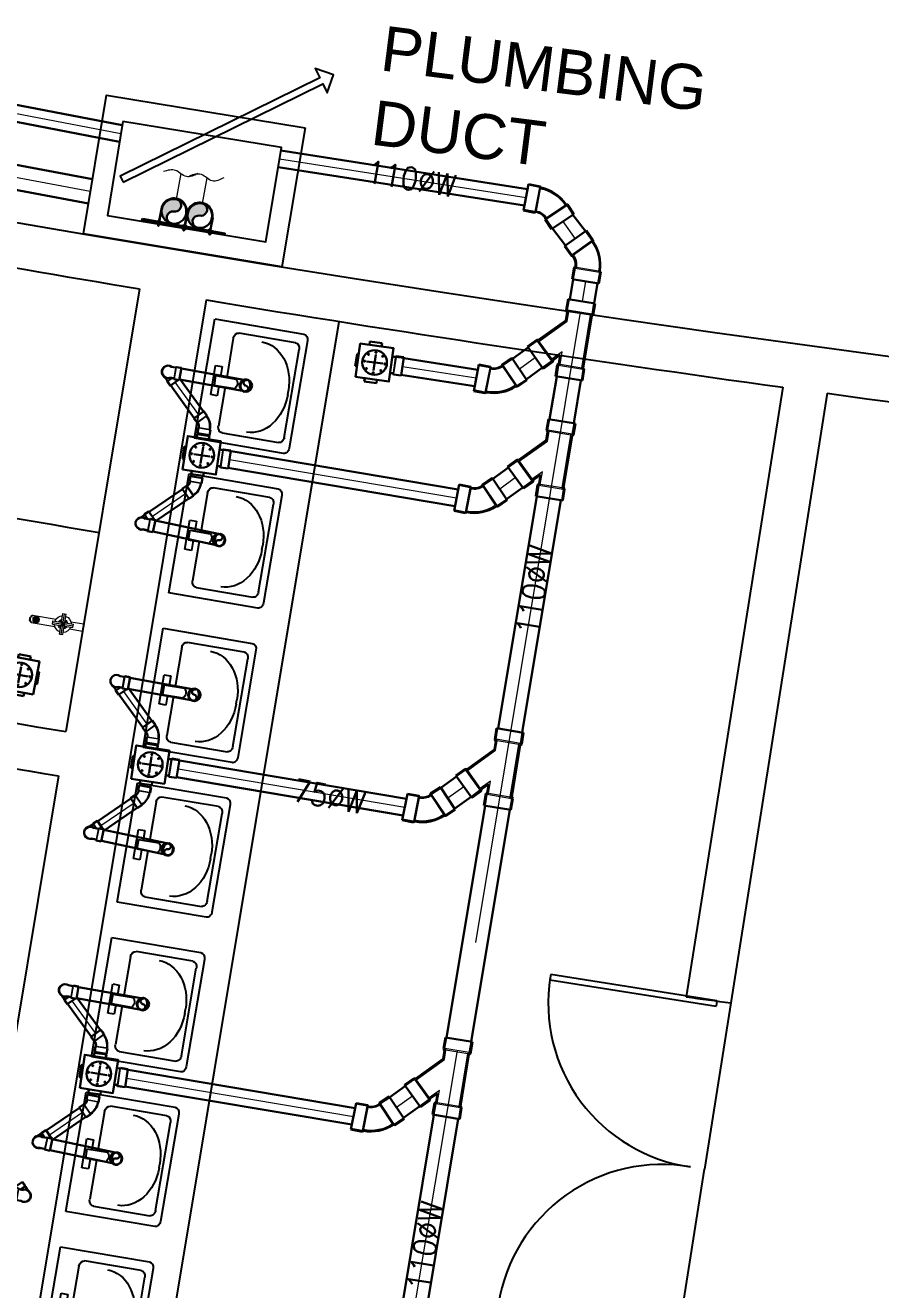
# Model space of a CAD drawing. Header units: metres. Extents: x 159409 to 239023, y 50504 to 95165.
# Drawn here: x 174052 to 174434, y 89011 to 89574 of the extents above; entities that cross this region are included whole.
import ezdxf

# ---------------------------------------------------------------- set-up
doc = ezdxf.new("R2010")
doc.units = ezdxf.units.M
doc.header["$MEASUREMENT"] = 0
doc.linetypes.add('CONTINU', pattern=[0])
for name, color, linetype, lineweight in [('_Annotations', 1, 'Continuous', 25), ('cad-block.com', 7, 'Continuous', 5), ('RJ- D - TEXT', 7, 'Continuous', 20), ('RJ- DRA- FLOOR TRAP', 8, 'Continuous', 30), ('RJ- DRA-SOIL PIPE', 12, 'Continuous', 30), ('RJ- DRA-WASTE PIPE', 130, 'Continuous', 30)]:
    doc.layers.add(name, color=color, linetype=linetype, lineweight=lineweight)
doc.layers.add('RJ-Duct Pipes', color=8, linetype='Continuous')
doc.layers.add('SANTEH', color=7, linetype='Continuous')
doc.styles.add('RJ', font='romans.shx')
doc.styles.add('Standard 360', font='arial.ttf')

# ---------------------------------------------------------------- blocks, each defined once
blk = doc.blocks.new('RYTRTRTRTRT')
at = {"color": 8}
for p, q in [((42.5178, 61.1535), (42.5178, 61.7535)), ((42.5178, 61.7535), (42.5378, 61.7535)), ((42.5378, 61.7535), (42.5378, 61.1535)), ((43.7178, 61.7535), (43.6978, 61.7535)), ((43.6978, 61.7535), (43.6978, 61.1535)), ((43.7178, 61.1535), (43.7178, 61.7535)), ((42.5178, 61.1535), (42.5378, 61.1535)), ((43.7178, 61.1535), (43.6978, 61.1535)), ((42.5178, 61.1035), (43.1178, 61.1035)), ((43.7178, 61.1035), (43.1178, 61.1035))]:
    blk.add_line(p, q, dxfattribs=at)
for centre, start, end in [((42.5278, 61.1634), 359.0371, 90), ((43.7078, 61.1634), 90, 180.9629)]:
    blk.add_arc(centre, 0.5901, start, end, dxfattribs=at)
blk = doc.blocks.new('Rac7')
at = {"color": 0}
for p, q in [((-39500.6, -24232.1), (-39500.6, -23829.6)), ((-39473.6, -23808.4), (-38988.3, -23808.4)), ((-38961.3, -23829.6), (-38961.3, -24232.1)), ((-39456.5, -23859.1), (-39456.5, -24114.9)), ((-39032.4, -23838), (-39429.6, -23838)), ((-39221.1, -23854.9), (-39240.8, -23854.9)), ((-39005.4, -24114.9), (-39005.4, -23859.1)), ((-39005.4, -23859.1), (-39005.4, -23859.1)), ((-39252.5, -24185.9), (-39252.5, -24093.6)), ((-39209.4, -24185.9), (-39209.4, -24093.6)), ((-39429.6, -24136.1), (-39252.5, -24136.1)), ((-39297, -24164), (-39252.5, -24164)), ((-39297, -24193.5), (-39297, -24164)), ((-39209.4, -24136.1), (-39032.4, -24136.1)), ((-39209.4, -24164), (-39164.9, -24164)), ((-39164.9, -24164), (-39164.9, -24193.5)), ((-39164.9, -24193.5), (-39297, -24193.5)), ((-39252.5, -24185.9), (-39209.4, -24185.9)), ((-38961.3, -24232.1), (-39500.6, -24232.1))]:
    blk.add_line(p, q, dxfattribs=at)
at = {"color": 0, "extrusion": (0, 0, -1)}
for centre, major_axis, start_param, end_param in [((-39473.6, -23829.6), (-27, 0), 0, 1.570796), ((-38988.3, -23829.6), (-27, 0), 1.570796, 3.141593), ((-39429.6, -23859.1), (-27, 0), 0, 1.570796), ((-39240.8, -24007.4), (-194.1, 0), 0, 1.570796), ((-39221.1, -24007.4), (-194.1, 0), 1.570796, 3.141593), ((-39032.4, -23859.1), (-27, 0), 1.570796, 3.141593), ((-39429.6, -24114.9), (-27, 0), -1.570796, 0), ((-39231, -24104), (-25.3, 0), 0.552816, 2.588777), ((-39032.4, -24114.9), (-27, 0), -3.141593, -1.570796)]:
    blk.add_ellipse(centre, major_axis=major_axis, ratio=0.785714, start_param=start_param, end_param=end_param, dxfattribs=at)
blk.add_ellipse((-39231, -24048), major_axis=(-27.9, 0), ratio=0.785714, dxfattribs=at)
blk = doc.blocks.new('11')
at = {"layer": 'cad-block.com', "color": 193, "linetype": 'CONTINU'}
for points in [[(2881.4, 12600.7), (2881.4, 12629.7)], [(2881.4, 12629.7), (2893.4, 12629.7)], [(2887.4, 12555.7), (2887.4, 12629.7)], [(2893.4, 12600.7), (2893.4, 12629.7)], [(2850.4, 12586.7), (2850.4, 12598.7)], [(2850.4, 12598.7), (2879.4, 12598.7)], [(2850.4, 12592.7), (2924.4, 12592.7)], [(2850.4, 12586.7), (2879.4, 12586.7)], [(2879.4, 12598.7), (2887.4, 12592.7)], [(2887.4, 12592.7), (2879.4, 12586.7)], [(2881.4, 12584.7), (2893.4, 12600.7)], [(2881.4, 12600.7), (2887.4, 12592.7)], [(2881.4, 12555.7), (2881.4, 12584.7)], [(2887.4, 12592.7), (2895.4, 12598.7)], [(2895.4, 12586.7), (2887.4, 12592.7)], [(2887.4, 12592.7), (2893.4, 12584.7)], [(2893.4, 12555.7), (2893.4, 12584.7)], [(2895.4, 12598.7), (2924.4, 12598.7)], [(2895.4, 12586.7), (2924.4, 12586.7)], [(2924.4, 12586.7), (2924.4, 12598.7)], [(2881.4, 12555.7), (2893.4, 12555.7)]]:
    blk.add_lwpolyline(points, dxfattribs=at)
for points in [[(2881.4, 12621.8, 0.299875), (2858.2, 12598.7)], [(2858.2, 12586.7, 0.299878), (2881.4, 12563.5)], [(2881.4, 12608.6, 0.21619), (2871.4, 12598.7)], [(2871.4, 12586.7, 0.216195), (2881.4, 12576.7)], [(2881.4, 12603.4, 0.138814), (2876.7, 12598.7)], [(2876.7, 12586.7, 0.138819), (2881.4, 12581.9)], [(2881.4, 12603, 0.131669), (2877, 12598.7)], [(2877, 12586.7, 0.131679), (2881.4, 12582.3)], [(2879.4, 12598.7, 0.414466), (2881.4, 12600.7)], [(2881.4, 12584.7, 0.414465), (2879.4, 12586.7)], [(2916.6, 12598.7, 0.299858), (2893.4, 12621.8)], [(2903.4, 12598.7, 0.216158), (2893.4, 12608.6)], [(2898.1, 12598.7, 0.13877), (2893.4, 12603.4)], [(2897.8, 12598.7, 0.131627), (2893.4, 12603)], [(2893.4, 12600.7, 0.41557), (2895.4, 12598.7)], [(2895.4, 12586.7, 0.414476), (2893.4, 12584.7)], [(2893.4, 12582.3, 0.131637), (2897.8, 12586.7)], [(2893.4, 12581.9, 0.138776), (2898.1, 12586.7)], [(2893.4, 12576.7, 0.216162), (2903.4, 12586.7)], [(2893.4, 12563.5, 0.299861), (2916.6, 12586.7)]]:
    blk.add_lwpolyline(points, format="xyb", dxfattribs=at)
blk = doc.blocks.new('A$C09B008CF')
at = {"ltscale": 10}
h = blk.add_hatch(dxfattribs=at)
h.set_pattern_fill('ANSI31', color=193)
h.set_pattern_definition([(45, (-199988.31619, -111860.95241), (-0.08838834765, 0.08838834765), [])])
edge = h.paths.add_edge_path()
edge.add_arc((9.3, 5.3), 1.57, 0, 360)
at = {"color": 193, "ltscale": 10}
for p, q in [((12.5, 47.9), (6, 47.9)), ((6, 1.5), (7.5, 0)), ((7.5, 0), (11, 0)), ((12.5, 1.5), (11, 0))]:
    blk.add_line(p, q, dxfattribs=at)
for radius in [2.74, 1.57]:
    blk.add_circle((9.3, 5.3), radius, dxfattribs=at)
at = {"layer": 'cad-block.com', "color": 193, "linetype": 'CONTINU'}
for points in [[(6, 36.1), (6, 47.9)], [(12.5, 36.1), (12.5, 47.9)], [(6, 1.5), (6, 22.8)], [(12.5, 1.5), (12.5, 22.8)]]:
    blk.add_lwpolyline(points, dxfattribs=at)
at = {"layer": 'cad-block.com', "color": 193, "linetype": 'CONTINU', "xscale": 0.25, "yscale": 0.25, "zscale": 0.25}
blk.add_blockref('11', (-712.6, -3118.7), dxfattribs=at)
blk = doc.blocks.new('Waste-7')
for p, q in [((-3.9, 5.26), (-2.61, 6.55)), ((-4.28, 5.26), (-5.93, 3.6)), ((-5.93, 3.6), (-2.77, 0.44)), ((-4.28, 5.26), (-3.9, 5.26)), ((-2.77, 2.34), (-2.5, 2.61)), ((-2.77, 2.34), (-2.77, 0)), ((-2.77, 0), (2.77, 0)), ((-2.5, 2.61), (-2.5, 4.44)), ((2.5, 2.61), (2.5, 4.44)), ((2.77, 2.34), (2.5, 2.61)), ((2.77, 2.34), (2.77, 0))]:
    blk.add_line(p, q)
at = {"color": 8, "lineweight": 0}
for p, q in [((-3.79, 4.99), (-2.74, 6.05)), ((-4.17, 4.99), (-5.75, 3.42)), ((-4.17, 4.99), (-2.5, 3.33)), ((-4.17, 4.99), (-3.79, 4.99)), ((-3.79, 4.99), (-2.5, 3.71)), ((-2.5, 2.23), (-2.23, 2.5)), ((-2.5, 2.23), (2.5, 2.23)), ((-2.5, 2.23), (-2.5, 0)), ((-2.23, 2.5), (-2.23, 4.5)), ((-2.23, 2.5), (2.23, 2.5)), ((2.23, 2.5), (2.23, 4.5)), ((2.5, 2.23), (2.23, 2.5)), ((2.5, 2.23), (2.5, 0))]:
    blk.add_line(p, q, dxfattribs=at)
blk.add_arc((0, 5.63), 2.77, 334.5854, 205.4146)
blk.add_arc((0, 5.63), 2.5, 333.2345, 206.7655, dxfattribs=at)
blk = doc.blocks.new('Floor trap-3')
at = {"layer": 'RJ- DRA- FLOOR TRAP', "color": 8, "lineweight": 0}
for p, q in [((-3.75, 9.09), (-3.75, 12.5)), ((3.75, 9.09), (3.75, 12.5)), ((-3.75, 9.09), (3.75, 9.09)), ((-3.75, 9.09), (-3.41, 8.75)), ((-3.41, 8.75), (3.41, 8.75)), ((-3.41, 8.75), (-3.41, 7.5)), ((3.75, 9.09), (3.41, 8.75)), ((3.41, 8.75), (3.41, 7.5)), ((-7.5, 1.83), (-9, 1.83)), ((7.5, 1.83), (9, 1.83)), ((-7.5, -3.17), (-9, -3.17)), ((7.5, -3.17), (9, -3.17)), ((-2.5, -7.5), (-2.5, -8.32)), ((2.5, -7.5), (2.5, -8.32))]:
    blk.add_line(p, q, dxfattribs=at)
at = {"layer": 'RJ- DRA- FLOOR TRAP', "color": 11, "lineweight": 30}
for p, q in [((-3.64, 0), (3.64, 0)), ((0, 3.64), (0, -3.64))]:
    blk.add_line(p, q, dxfattribs=at)
at = {"layer": 'RJ- DRA- FLOOR TRAP', "color": 126, "lineweight": 30}
blk.add_lwpolyline([(7.5, -7.5), (7.5, 7.5), (-7.5, 7.5), (-7.5, -7.5)], close=True, dxfattribs=at)
blk.add_circle((0, 0), 5.5, dxfattribs=at)
at = {"layer": 'RJ- DRA- FLOOR TRAP', "lineweight": 30, "extrusion": (0, 0, -1)}
for centre, major_axis, start_param, end_param in [((-4.55, 0), (-0.165, 0.165), 3.141593, 9.424778), ((-3.22, 3.22), (0.165, 0.165), 4.712389, 10.995574), ((0, 4.55), (-0.165, 0.165), 3.141593, 9.424778), ((3.22, 3.22), (-0.165, 0.165), 3.141593, 9.424778), ((4.55, 0), (0.165, 0.165), 4.712389, 10.995574)]:
    blk.add_ellipse(centre, major_axis=major_axis, ratio=1, start_param=start_param, end_param=end_param, dxfattribs=at)
at = {"layer": 'RJ- DRA- FLOOR TRAP', "lineweight": 30}
for centre, major_axis, start_param, end_param in [((-3.22, -3.22), (0.165, -0.165), 4.712389, 10.995574), ((0, -4.55), (-0.165, -0.165), 3.141593, 9.424778), ((3.22, -3.22), (-0.165, -0.165), 3.141593, 9.424778)]:
    blk.add_ellipse(centre, major_axis=major_axis, ratio=1, start_param=start_param, end_param=end_param, dxfattribs=at)
at = {"layer": 'RJ- DRA-WASTE PIPE', "lineweight": 30}
for p, q in [((-4.09, 9.09), (-4.09, 12.5)), ((-4.09, 12.5), (4.09, 12.5)), ((4.09, 9.09), (4.09, 12.5)), ((-4.09, 9.09), (-3.75, 8.75)), ((-3.75, 8.75), (-3.75, 7.5)), ((4.09, 9.09), (3.75, 8.75)), ((3.75, 8.75), (3.75, 7.5)), ((-7.5, 2.05), (-9, 2.05)), ((-9, -3.4), (-9, 2.05)), ((7.5, 2.05), (9, 2.05)), ((9, -3.4), (9, 2.05)), ((-7.5, -3.4), (-9, -3.4)), ((7.5, -3.4), (9, -3.4)), ((-2.73, -7.5), (-2.73, -8.32)), ((-2.73, -8.32), (2.73, -8.32)), ((2.73, -7.5), (2.73, -8.32))]:
    blk.add_line(p, q, dxfattribs=at)
blk = doc.blocks.new('Waste 45 angle')
for p, q in [((-2.73, 0), (2.73, 0)), ((2.73, -2.37), (2.73, 0)), ((-2.73, -2.37), (-2.73, 0)), ((-2.73, -2.37), (-2.5, -2.59)), ((2.73, -2.37), (2.5, -2.59)), ((-3.66, -4.62), (-5.34, -6.3)), ((-3.66, -4.62), (-3.34, -4.62)), ((-1.48, -10.15), (-5.34, -6.3)), ((0.2, -8.48), (-1.48, -10.15)), ((0.2, -8.48), (0.2, -8.16))]:
    blk.add_line(p, q)
at = {"color": 8, "lineweight": 0}
for p, q in [((2.5, -2.27), (2.5, 0)), ((-2.5, -2.27), (-2.5, 0)), ((-2.5, -2.27), (2.5, -2.27)), ((-2.5, -2.27), (-2.27, -2.5)), ((-2.27, -2.5), (2.27, -2.5)), ((2.5, -2.27), (2.27, -2.5)), ((-3.57, -4.85), (-5.17, -6.46)), ((-0.03, -8.39), (-3.57, -4.85)), ((-3.57, -4.85), (-3.25, -4.85)), ((-0.03, -8.06), (-3.25, -4.85)), ((-0.03, -8.39), (-1.64, -9.99)), ((-0.03, -8.39), (-0.03, -8.06))]:
    blk.add_line(p, q, dxfattribs=at)
for radius, start, end in [(3.2, 314.0982, 0.9018), (7.75, 314.6269, 0.3739)]:
    blk.add_arc((-5.48, -2.55), radius, start, end, dxfattribs=at)
for radius, start, end in [(2.98, 315.8472, 359.158), (7.98, 315.3136, 359.6873)]:
    blk.add_arc((-5.48, -2.55), radius, start, end)
blk = doc.blocks.new('A$C2EAC5485')
at = {"color": 8, "lineweight": 0}
for p, q in [((10.9, 20.64), (5.07, 13.3)), ((10.98, 19.93), (5.78, 13.38)), ((10.9, 20.64), (7.62, 23.24)), ((10.9, 20.64), (10.98, 19.93)), ((10.98, 19.93), (21.3, 11.75)), ((5.07, 13.3), (1.8, 15.9)), ((4.22, 10.29), (0.06, 9.81)), ((5.29, 0.98), (4.22, 10.29)), ((4.22, 10.29), (4.77, 9.85)), ((4.77, 9.85), (9.54, 10.4)), ((5.73, 1.53), (4.77, 9.85)), ((5.07, 13.3), (5.78, 13.38)), ((9.54, 10.4), (5.78, 13.38)), ((21.3, 11.75), (24.9, 12.16)), ((25.34, 12.72), (24.9, 12.16)), ((25.85, 3.85), (24.9, 12.16)), ((25.34, 12.72), (29.5, 13.2)), ((26.41, 3.41), (25.34, 12.72)), ((5.29, 0.98), (1.13, 0.5)), ((5.29, 0.98), (5.73, 1.53)), ((5.73, 1.53), (25.85, 3.85)), ((26.41, 3.41), (25.85, 3.85)), ((26.41, 3.41), (30.57, 3.88))]:
    blk.add_line(p, q, dxfattribs=at)
at = {"layer": 'RJ- DRA-SOIL PIPE'}
for p, q in [((7.94, 23.64), (1.48, 15.51)), ((11.38, 20.9), (7.94, 23.64)), ((11.38, 20.9), (11.46, 20.2)), ((11.46, 20.2), (21.45, 12.27)), ((4.92, 12.77), (1.48, 15.51)), ((4.36, 10.81), (0, 10.31)), ((1.19, 0), (0, 10.31)), ((4.36, 10.81), (4.92, 10.37)), ((4.92, 12.77), (5.63, 12.86)), ((4.92, 10.37), (8.27, 10.76)), ((8.27, 10.76), (5.63, 12.86)), ((21.45, 12.27), (24.63, 12.64)), ((25.07, 13.19), (24.63, 12.64)), ((25.07, 13.19), (29.44, 13.7)), ((30.62, 3.39), (29.44, 13.7)), ((5.55, 0.5), (1.19, 0)), ((5.55, 0.5), (5.99, 1.06)), ((5.99, 1.06), (25.7, 3.32)), ((26.26, 2.88), (25.7, 3.32)), ((26.26, 2.88), (30.62, 3.39))]:
    blk.add_line(p, q, dxfattribs=at)

msp = doc.modelspace()

# ---------------------------------------------------------------- hatches: boundary and pattern name
at = {"layer": 'RJ- DRA-SOIL PIPE'}
for points in [[(174118.703, 89491.258, 1), (174117.716, 89485.847, -0.4142136), (174113.293, 89492.245, -0.4142136), (174119.69, 89496.669, -1)], [(174130.234, 89489.347, 1), (174129.247, 89483.936, -0.4142136), (174124.823, 89490.334, -0.4142136), (174131.221, 89494.757, -1)]]:
    msp.add_hatch(color=36, dxfattribs=at).paths.add_polyline_path(points)
at = {"layer": 'RJ-Duct Pipes'}
for points in [[(174118.703, 89491.258, 1), (174117.716, 89485.847, -0.4142136), (174113.293, 89492.245, -0.4142136), (174119.69, 89496.669, -1)], [(174130.234, 89489.347, 1), (174129.247, 89483.936, -0.4142136), (174124.823, 89490.334, -0.4142136), (174131.221, 89494.757, -1)]]:
    msp.add_hatch(color=256, dxfattribs=at).paths.add_polyline_path(points)

# ---------------------------------------------------------------- linework, layer by layer
at = {"color": 0, "ltscale": 10}
for p, q in [((174103.39, 89456.673), (174070.55, 89259.382)), ((174132.985, 89451.761), (174018.048, 88761.261)), ((174192.194, 89442.046), (174077.254, 88751.526)), ((174192.22, 89442.202), (174077.28, 88751.683)), ((174390.068, 89412.88), (174347.055, 89141.212)), ((174409.887, 89410.163), (174366.872, 89138.484)), ((174067.267, 89239.658), (174029.502, 89012.78))]:
    msp.add_line(p, q, dxfattribs=at)
for radius, start, end in [(10088.5, 255.2456003, 284.7551355), (10108.5, 259.3069293, 260.4928271), (10108.5, 260.6628696, 262.1366488), (10108.5, 262.2500349, 275.1825684), (10218.5, 259.1947879, 260.4934373), (10308.5, 259.3069293, 260.4939268), (10328.5, 259.3069293, 260.4940344), (10383.5, 262.10662, 262.2170019)]:
    msp.add_arc((175773.022, 99426.332), radius, start, end, dxfattribs=at)
at = {"layer": '_Annotations'}
msp.add_lwpolyline([(174096.1, 89504.284), (174185.039, 89548.081), (174187.04, 89544.018), (174189.789, 89552.103), (174181.704, 89554.852), (174183.705, 89550.789), (174094.766, 89506.992)], close=True, dxfattribs=at)
at = {"layer": '_Annotations', "color": 31}
for points in [[(174177.111, 89528.405), (174166.852, 89466.51), (174078.43, 89481.166), (174088.689, 89543.062)], [(174095.965, 89531.343), (174089.014, 89489.405), (174159.622, 89477.702), (174166.573, 89519.639)]]:
    msp.add_lwpolyline(points, close=True, dxfattribs=at)
at = {"layer": 'RJ- DRA-SOIL PIPE'}
for points in [[(174082.341, 89505.623), (173934.373, 89533.368)], [(174080.542, 89494.769), (173932.383, 89522.55)]]:
    msp.add_lwpolyline(points, dxfattribs=at)
at = {"layer": 'RJ- DRA-SOIL PIPE', "color": 8, "lineweight": 9}
for points in [[(174081.425, 89500.096), (173933.357, 89527.86)], [(174121.775, 89508.094), (174119.69, 89496.669)], [(174133.306, 89506.182), (174131.221, 89494.757)]]:
    msp.add_lwpolyline(points, dxfattribs=at)
at = {"layer": 'RJ- DRA-SOIL PIPE', "color": 6}
for points in [[(174269.583, 89425.528), (174276.561, 89430.579)], [(174275.733, 89416.374), (174282.983, 89421.622)]]:
    msp.add_lwpolyline(points, dxfattribs=at)
for points, elevation in [([(174260.801, 89372.074), (174267.78, 89377.125)], -0.026), ([(174266.951, 89362.92), (174274.202, 89368.167)], -0.026), ([(174237.699, 89234.275), (174244.677, 89239.326)], -0.083), ([(174243.849, 89225.121), (174251.099, 89230.368)], -0.083), ([(174214.868, 89096.431), (174221.847, 89101.482)], -0.139), ([(174221.019, 89087.277), (174228.269, 89092.525)], -0.139)]:
    msp.add_lwpolyline(points, dxfattribs=dict(at, elevation=elevation))
at = {"layer": 'RJ- DRA-SOIL PIPE', "lineweight": 30}
for centre in [(174118.703, 89491.258), (174130.234, 89489.347)]:
    msp.add_circle(centre, 5.5, dxfattribs=at)
for centre, start, end in [((174119.197, 89493.963), 259.65993, 79.65993), ((174118.21, 89488.553), 79.65993, 259.65993), ((174130.728, 89492.052), 259.65993, 79.65993), ((174129.74, 89486.641), 79.65993, 259.65993)]:
    msp.add_arc(centre, 2.75, start, end, dxfattribs=at)
at = {"layer": 'RJ- DRA-SOIL PIPE', "lineweight": 20}
for points in [[(174129.388, 89508.081), (174124.252, 89506.716), (174119.398, 89509.52), (174114.027, 89508.965)], [(174140.919, 89506.169), (174135.783, 89504.805), (174130.929, 89507.608), (174125.557, 89507.054)]]:
    msp.add_spline(points, degree=3, dxfattribs=at)
at = {"layer": 'RJ- DRA-WASTE PIPE', "color": 6, "linetype": 'Continuous'}
for p, q in [((173941.144, 89559.243), (174095.69, 89529.685)), ((173939.81, 89551.863), (174094.464, 89522.285)), ((174166.359, 89518.348), (174276.352, 89501.182)), ((174165.133, 89510.949), (174274.923, 89493.815)), ((174296.685, 89460.983), (174295.195, 89452.029)), ((174307.435, 89459.211), (174305.944, 89450.257)), ((174221.198, 89425.842), (174254.169, 89420.696)), ((174219.854, 89418.461), (174252.723, 89413.331)), ((174289.314, 89417.692), (174286.139, 89398.619)), ((174300.064, 89415.92), (174296.889, 89396.847)), ((174144.178, 89384.313, -0.026), (174245.386, 89367.237, -0.026)), ((174142.743, 89376.949, -0.026), (174243.941, 89359.876, -0.026)), ((174280.419, 89364.256), (174263.198, 89260.794)), ((174291.169, 89362.484), (174273.947, 89259.022)), ((174121.237, 89246.486, -0.083), (174222.284, 89229.438, -0.083)), ((174119.801, 89239.122, -0.083), (174220.839, 89222.076, -0.083)), ((174257.478, 89226.431), (174240.24, 89122.971, -0.139)), ((174268.353, 89224.638), (174251.131, 89121.176, -0.139)), ((174098.295, 89108.659, -0.139), (174199.453, 89091.592, -0.139)), ((174096.859, 89101.296, -0.139), (174198.008, 89084.231, -0.139)), ((174234.589, 89088.596, -0.139), (174217.34, 88985.065, -0.196)), ((174245.411, 89086.812), (174228.177, 88983.279))]:
    msp.add_line(p, q, dxfattribs=at)
at = {"layer": 'RJ- DRA-WASTE PIPE', "color": 8, "lineweight": 9}
for p, q in [((173940.477, 89555.553), (174095.077, 89525.985)), ((174165.746, 89514.649), (174275.638, 89497.499)), ((174291.976, 89486.697), (174297.467, 89479.005)), ((174302.118, 89460.087, -0.879), (174300.628, 89451.133, -0.879)), ((174299.82, 89446.28, -0.879), (174253.06, 89165.364, -0.879)), ((174279.772, 89426.101), (174272.659, 89420.949)), ((174220.526, 89422.151), (174253.446, 89417.014)), ((174129.77, 89400.58, -0.026), (174119.283, 89415.087, -0.026)), ((174131.799, 89391.52, -0.026), (174131.871, 89391.95, -0.026)), ((174143.461, 89380.631, -0.026), (174244.664, 89363.557, -0.026)), ((174270.991, 89372.646, -0.026), (174263.878, 89367.495, -0.026)), ((174123.86, 89365.361, -0.054), (174109.096, 89355.24, -0.054)), ((174106.828, 89262.754, -0.083), (174096.341, 89277.26, -0.083)), ((174108.857, 89253.693, -0.083), (174108.929, 89254.123, -0.083)), ((174120.519, 89242.804, -0.083), (174221.561, 89225.757, -0.083)), ((174247.888, 89234.847, -0.083), (174240.775, 89229.695, -0.083)), ((174100.918, 89227.535, -0.111), (174086.154, 89217.414, -0.111)), ((174083.886, 89124.927, -0.139), (174073.4, 89139.433, -0.139)), ((174085.915, 89115.866, -0.139), (174085.987, 89116.297, -0.139)), ((174244.882, 89117.219, -0.879), (174181.37, 88735.667, -0.879)), ((174097.577, 89104.978, -0.139), (174198.731, 89087.912, -0.139)), ((174225.058, 89097.003, -0.139), (174217.945, 89091.852, -0.139)), ((174077.976, 89089.708, -0.168), (174063.212, 89079.587, -0.168))]:
    msp.add_line(p, q, dxfattribs=at)
at = {"layer": 'RJ- DRA-WASTE PIPE'}
for p, q in [((174122.023, 89421.208, -0.026), (174149.854, 89416.21, -0.026)), ((174121.14, 89416.287, -0.026), (174149.291, 89411.231, -0.026)), ((174110.351, 89353.42, -0.054), (174138.333, 89347.495, -0.054)), ((174109.315, 89348.529, -0.054), (174136.978, 89342.671, -0.054)), ((174099.082, 89283.382, -0.083), (174126.912, 89278.384, -0.083)), ((174098.198, 89278.46, -0.083), (174126.349, 89273.405, -0.083)), ((174087.409, 89215.593, -0.111), (174115.391, 89209.668, -0.111)), ((174086.373, 89210.702, -0.111), (174114.036, 89204.844, -0.111)), ((174076.14, 89145.555, -0.139), (174103.97, 89140.557, -0.139)), ((174075.256, 89140.634, -0.139), (174103.408, 89135.578, -0.139)), ((174064.467, 89077.767, -0.168), (174092.449, 89071.841, -0.168)), ((174063.432, 89072.875, -0.168), (174091.094, 89067.017, -0.168))]:
    msp.add_line(p, q, dxfattribs=at)
at = {"layer": 'RJ- DRA-WASTE PIPE', "linetype": 'Continuous'}
for p, q in [((174127.744, 89399.116, -0.026), (174117.257, 89413.622, -0.026)), ((174131.796, 89402.045, -0.026), (174121.309, 89416.551, -0.026)), ((174129.403, 89392.347, -0.026), (174129.327, 89391.898, -0.026)), ((174134.339, 89391.553, -0.026), (174134.266, 89391.114, -0.026)), ((174126.508, 89374.216, -0.054), (174126.324, 89373.231, -0.054)), ((174131.395, 89373.384, -0.054), (174131.205, 89372.32, -0.054)), ((174122.446, 89367.424, -0.054), (174107.682, 89357.302, -0.054)), ((174125.273, 89363.299, -0.054), (174110.509, 89353.178, -0.054)), ((174108.854, 89264.218, -0.083), (174098.367, 89278.725, -0.083)), ((174104.802, 89261.289, -0.083), (174094.315, 89275.796, -0.083)), ((174106.461, 89254.52, -0.083), (174106.386, 89254.071, -0.083)), ((174111.397, 89253.726, -0.083), (174111.324, 89253.288, -0.083)), ((174103.566, 89236.389, -0.111), (174103.382, 89235.404, -0.111)), ((174108.453, 89235.558, -0.111), (174108.263, 89234.493, -0.111)), ((174099.504, 89229.597, -0.111), (174084.74, 89219.476, -0.111)), ((174102.331, 89225.473, -0.111), (174087.568, 89215.352, -0.111)), ((174085.912, 89126.392, -0.139), (174075.426, 89140.898, -0.139)), ((174081.86, 89123.463, -0.139), (174071.374, 89137.969, -0.139)), ((174083.519, 89116.694, -0.139), (174083.444, 89116.245, -0.139)), ((174088.455, 89115.9, -0.139), (174088.382, 89115.461, -0.139)), ((174080.624, 89098.562, -0.168), (174080.44, 89097.577, -0.168)), ((174085.511, 89097.731, -0.168), (174085.321, 89096.667, -0.168)), ((174076.562, 89091.77, -0.168), (174061.799, 89081.649, -0.168)), ((174079.39, 89087.646, -0.168), (174064.626, 89077.525, -0.168))]:
    msp.add_line(p, q, dxfattribs=at)
at = {"layer": 'RJ- DRA-WASTE PIPE', "color": 6, "linetype": 'Continuous'}
for points in [[(174302.184, 89482.373), (174296.511, 89489.759)], [(174293.208, 89475.965), (174287.36, 89483.58)]]:
    msp.add_lwpolyline(points, dxfattribs=at)
at = {"layer": 'RJ- DRA-WASTE PIPE'}
for centre in [(174150.742, 89413.589, -0.026), (174138.788, 89344.765, -0.054), (174127.8, 89275.762, -0.083), (174115.846, 89206.938, -0.111), (174104.858, 89137.935, -0.139), (174092.904, 89069.111, -0.168)]:
    msp.add_circle(centre, 2.768, dxfattribs=at)
at = {"layer": 'RJ- DRA-WASTE PIPE', "color": 8, "lineweight": 0}
for centre in [(174150.742, 89413.589, -0.026), (174138.788, 89344.765, -0.054), (174127.8, 89275.762, -0.083), (174115.846, 89206.938, -0.111), (174104.858, 89137.935, -0.139), (174092.904, 89069.111, -0.168)]:
    msp.add_circle(centre, 2.5, dxfattribs=at)
at = {"layer": 'RJ- DRA-WASTE PIPE'}
for centre, start, end in [((174150.963, 89414.819, -0.026), 79.81887, 259.81887), ((174150.521, 89412.358, -0.026), 259.81887, 79.81887), ((174138.529, 89343.542, -0.054), 78.04352, 258.04352), ((174139.047, 89345.987, -0.054), 258.04352, 78.04352), ((174128.021, 89276.992, -0.083), 79.81887, 259.81887), ((174127.579, 89274.532, -0.083), 259.81887, 79.81887), ((174116.105, 89208.161, -0.111), 258.04352, 78.04352), ((174115.587, 89205.715, -0.111), 78.04352, 258.04352), ((174105.079, 89139.166, -0.139), 79.81887, 259.81887), ((174104.637, 89136.705, -0.139), 259.81887, 79.81887), ((174092.645, 89067.888, -0.168), 78.04352, 258.04352), ((174093.163, 89070.334, -0.168), 258.04352, 78.04352)]:
    msp.add_arc(centre, 1.25, start, end, dxfattribs=at)
at = {"layer": 'RJ-Duct Pipes', "lineweight": 5}
for p, q in [((174112.801, 89492.335), (174111.865, 89487.207)), ((174113.293, 89492.245), (174112.356, 89487.114)), ((174124.114, 89490.271), (174123.178, 89485.14)), ((174124.332, 89490.424), (174123.396, 89485.296)), ((174124.606, 89490.181), (174123.67, 89485.053)), ((174124.823, 89490.334), (174123.887, 89485.203)), ((174111.469, 89485.173), (174111.424, 89484.93)), ((174111.972, 89485.081), (174111.928, 89484.838)), ((174135.645, 89488.359), (174134.709, 89483.228)), ((174136.137, 89488.27), (174135.201, 89483.142)), ((174122.777, 89483.109), (174122.733, 89482.866)), ((174123, 89483.261), (174122.955, 89483.018)), ((174123.281, 89483.017), (174123.237, 89482.774)), ((174123.503, 89483.169), (174123.459, 89482.926)), ((174134.308, 89481.198), (174134.264, 89480.955)), ((174134.812, 89481.106), (174134.768, 89480.863))]:
    msp.add_line(p, q, dxfattribs=at)
at = {"layer": 'RJ-Duct Pipes', "color": 63}
for p, q in [((174104.346, 89488.084, 0.421), (174104.185, 89487.177, 0.421)), ((174104.266, 89487.629), (174141.361, 89481.049)), ((174104.714, 89488.024), (174104.554, 89487.117)), ((174111.322, 89485.619), (174111.255, 89485.248)), ((174111.366, 89485.191), (174112.075, 89485.062)), ((174111.558, 89485.576), (174111.491, 89485.204)), ((174111.546, 89486.846), (174111.614, 89487.217)), ((174111.738, 89487.23), (174112.447, 89487.101)), ((174111.782, 89486.803), (174111.85, 89487.174)), ((174112.031, 89485.489), (174111.963, 89485.118)), ((174112.267, 89485.446), (174112.199, 89485.075)), ((174112.255, 89486.717), (174112.322, 89487.088)), ((174112.491, 89486.674), (174112.558, 89487.045)), ((174122.855, 89484.783), (174122.923, 89485.154)), ((174123.755, 89485.038), (174123.047, 89485.167)), ((174123.077, 89484.935), (174123.145, 89485.306)), ((174123.091, 89484.74), (174123.159, 89485.111)), ((174123.269, 89485.319), (174123.978, 89485.19)), ((174123.313, 89484.892), (174123.381, 89485.263)), ((174123.563, 89484.654), (174123.631, 89485.025)), ((174123.785, 89484.806), (174123.853, 89485.177)), ((174123.799, 89484.611), (174123.867, 89484.982)), ((174124.022, 89484.763), (174124.089, 89485.134)), ((174122.631, 89483.555), (174122.563, 89483.184)), ((174123.383, 89482.999), (174122.675, 89483.128)), ((174122.853, 89483.707), (174122.785, 89483.336)), ((174122.867, 89483.512), (174122.799, 89483.141)), ((174122.897, 89483.28), (174123.606, 89483.151)), ((174123.089, 89483.664), (174123.022, 89483.293)), ((174123.339, 89483.426), (174123.272, 89483.055)), ((174123.562, 89483.578), (174123.494, 89483.207)), ((174123.575, 89483.383), (174123.508, 89483.012)), ((174123.798, 89483.535), (174123.73, 89483.164)), ((174134.162, 89481.644), (174134.094, 89481.273)), ((174134.914, 89481.087), (174134.206, 89481.217)), ((174134.398, 89481.601), (174134.33, 89481.23)), ((174134.386, 89482.872), (174134.454, 89483.243)), ((174135.286, 89483.127), (174134.578, 89483.256)), ((174134.622, 89482.828), (174134.69, 89483.2)), ((174134.87, 89481.515), (174134.803, 89481.144)), ((174135.106, 89481.472), (174135.039, 89481.101)), ((174135.094, 89482.742), (174135.162, 89483.113)), ((174135.33, 89482.699), (174135.398, 89483.07)), ((174141.442, 89481.509), (174141.282, 89480.602))]:
    msp.add_line(p, q, dxfattribs=at)
for points in [[(174141.282, 89480.602), (174104.186, 89487.182)], [(174104.714, 89488.024), (174141.442, 89481.509)]]:
    msp.add_lwpolyline(points, dxfattribs=at)
for points in [[(174112.651, 89485.412), (174110.951, 89485.722), (174110.974, 89485.848), (174112.674, 89485.538)], [(174112.862, 89486.57), (174111.162, 89486.88), (174111.139, 89486.754), (174112.839, 89486.444)], [(174122.471, 89484.817), (174124.171, 89484.507), (174124.148, 89484.381), (174122.448, 89484.691)], [(174124.393, 89484.659), (174122.693, 89484.969), (174122.67, 89484.843), (174124.37, 89484.533)], [(174122.26, 89483.659), (174123.96, 89483.349), (174123.983, 89483.475), (174122.283, 89483.785)], [(174124.182, 89483.501), (174122.482, 89483.811), (174122.505, 89483.937), (174124.205, 89483.627)], [(174133.79, 89481.748), (174135.49, 89481.438), (174135.513, 89481.564), (174133.813, 89481.874)], [(174134.002, 89482.906), (174135.702, 89482.595), (174135.679, 89482.47), (174133.979, 89482.78)]]:
    msp.add_lwpolyline(points, close=True, dxfattribs=at)
at = {"layer": 'RJ-Duct Pipes', "color": 251, "lineweight": 30}
for centre in [(174118.703, 89491.258), (174130.234, 89489.347)]:
    msp.add_circle(centre, 5.5, dxfattribs=at)
at = {"layer": 'RJ-Duct Pipes', "lineweight": 5}
for centre, radius, start, end in [((174118.703, 89491.258), 6, 349.65993, 169.65993), ((174130.234, 89489.347), 6, 349.65993, 169.65993), ((174111.685, 89484.934), 0.261, 180.89745, 338.42241), ((174122.994, 89482.87), 0.261, 180.89745, 338.42241), ((174123.216, 89483.022), 0.261, 180.89745, 338.42241), ((174134.525, 89480.959), 0.261, 180.89745, 338.42241)]:
    msp.add_arc(centre, radius, start, end, dxfattribs=at)
at = {"layer": 'RJ-Duct Pipes', "color": 251, "lineweight": 30}
for centre, start, end in [((174119.197, 89493.963), 259.65993, 79.65993), ((174118.21, 89488.553), 79.65993, 259.65993), ((174130.728, 89492.052), 259.65993, 79.65993), ((174129.74, 89486.641), 79.65993, 259.65993)]:
    msp.add_arc(centre, 2.75, start, end, dxfattribs=at)
at = {"layer": 'RJ-Duct Pipes', "color": 63}
for centre, radius, start, end in [((174111.406, 89485.409), 0.221, 226.79271, 292.52715), ((174111.407, 89485.414), 0.221, 46.79271, 112.52715), ((174111.87, 89485.944), 0.831, 242.88128, 276.43858), ((174111.698, 89487.007), 0.221, 226.79271, 292.52715), ((174111.652, 89484.749), 0.831, 62.88128, 96.43858), ((174111.699, 89487.013), 0.221, 46.79271, 112.52715), ((174112.161, 89487.543), 0.831, 242.88128, 276.43858), ((174111.943, 89486.348), 0.831, 62.88128, 96.43858), ((174112.114, 89485.279), 0.221, 226.79271, 292.52715), ((174112.115, 89485.285), 0.221, 46.79271, 112.52715), ((174112.406, 89486.878), 0.221, 226.79271, 292.52715), ((174112.407, 89486.884), 0.221, 46.79271, 112.52715), ((174123.006, 89484.944), 0.221, 226.79271, 292.52715), ((174123.007, 89484.95), 0.221, 46.79271, 112.52715), ((174123.229, 89485.096), 0.221, 226.79271, 292.52715), ((174123.47, 89485.48), 0.831, 242.88128, 276.43858), ((174123.23, 89485.102), 0.221, 46.79271, 112.52715), ((174123.252, 89484.285), 0.831, 62.88128, 96.43858), ((174123.692, 89485.632), 0.831, 242.88128, 276.43858), ((174123.474, 89484.437), 0.831, 62.88128, 96.43858), ((174123.715, 89484.815), 0.221, 226.79271, 292.52715), ((174123.716, 89484.82), 0.221, 46.79271, 112.52715), ((174123.937, 89484.967), 0.221, 226.79271, 292.52715), ((174123.938, 89484.972), 0.221, 46.79271, 112.52715), ((174122.715, 89483.345), 0.221, 226.79271, 292.52715), ((174122.716, 89483.351), 0.221, 46.79271, 112.52715), ((174122.937, 89483.497), 0.221, 226.79271, 292.52715), ((174123.178, 89483.881), 0.831, 242.88128, 276.43858), ((174122.938, 89483.503), 0.221, 46.79271, 112.52715), ((174122.96, 89482.686), 0.831, 62.88128, 96.43858), ((174123.401, 89484.033), 0.831, 242.88128, 276.43858), ((174123.183, 89482.838), 0.831, 62.88128, 96.43858), ((174123.423, 89483.216), 0.221, 226.79271, 292.52715), ((174123.424, 89483.222), 0.221, 46.79271, 112.52715), ((174123.645, 89483.368), 0.221, 226.79271, 292.52715), ((174123.646, 89483.374), 0.221, 46.79271, 112.52715), ((174134.246, 89481.434), 0.221, 226.79271, 292.52715), ((174134.247, 89481.44), 0.221, 46.79271, 112.52715), ((174134.709, 89481.97), 0.831, 242.88128, 276.43858), ((174134.537, 89483.033), 0.221, 226.79271, 292.52715), ((174134.491, 89480.775), 0.831, 62.88128, 96.43858), ((174134.538, 89483.038), 0.221, 46.79271, 112.52715), ((174135.001, 89483.568), 0.831, 242.88128, 276.43858), ((174134.783, 89482.373), 0.831, 62.88128, 96.43858), ((174134.954, 89481.305), 0.221, 226.79271, 292.52715), ((174134.955, 89481.311), 0.221, 46.79271, 112.52715), ((174135.246, 89482.903), 0.221, 226.79271, 292.52715), ((174135.247, 89482.909), 0.221, 46.79271, 112.52715)]:
    msp.add_arc(centre, radius, start, end, dxfattribs=at)

# ---------------------------------------------------------------- block references
at = {"color": 1, "ltscale": 10, "xscale": 1.175640000000001, "yscale": 1.175640000000001, "zscale": 1.175640000000001, "rotation": 74.07800819195357}
for p in [(174300.379, 89414.464), (174291.597, 89361.01, -0.026), (174268.495, 89223.211, -0.083), (174245.664, 89085.367, -0.139)]:
    msp.add_blockref('A$C2EAC5485', p, dxfattribs=at)
at = {"color": 6, "ltscale": 10, "xscale": -0.499999999999998, "yscale": 0.4999999999999997, "zscale": 0.4999999999999999, "rotation": 260.4132136767889}
msp.add_blockref('A$C09B008CF', (174053.881, 89305.189), dxfattribs=at)
at = {"color": 4, "xscale": 125.0000000000019, "yscale": 125.0000000000019, "zscale": 125.0000000000019, "rotation": 81.00295898213896}
msp.add_blockref('RYTRTRTRTRT', (181056.235, 82546.529), dxfattribs=at)
at = {"layer": 'RJ- DRA- FLOOR TRAP'}
for p, rotation in [((174208.147, 89423.889), 262.0075621017594), ((174131.105, 89382.521, -0.026), 261.3014440873748), ((174108.163, 89244.695, -0.083), 261.3014440873748), ((174085.221, 89106.868, -0.139), 261.3014440873748)]:
    msp.add_blockref('Floor trap-3', p, dxfattribs=dict(at, rotation=rotation))
at = {"layer": 'RJ- DRA- FLOOR TRAP', "xscale": -1, "rotation": 79.51645443287475}
msp.add_blockref('Floor trap-3', (174049.973, 89284.692), dxfattribs=at)
at = {"layer": 'RJ- DRA-SOIL PIPE'}
for p, xscale, yscale, zscale, rotation in [((174291.976, 89486.697), -2.199999999979478, 2.199999999979479, 2.199999999979478, 214.0300012392728), ((174302.112, 89460.088), -2.199999999979478, 2.199999999979479, 2.199999999979478, 170.5225312955875), ((174253.459, 89417.08), -2.199999999979477, 2.199999999979477, 2.199999999979477, 78.89289617046165), ((174244.677, 89363.626, -0.026), -2.199999999979477, 2.199999999979477, 2.199999999979477, 78.89289617046165), ((174221.575, 89225.826, -0.083), -2.199999999979477, 2.199999999979477, 2.199999999979477, 78.89289617046165), ((174198.745, 89087.983, -0.139), -2.199999999979477, 2.199999999979477, 2.199999999979477, 78.89289617046165)]:
    msp.add_blockref('Waste 45 angle', p, dxfattribs=dict(at, xscale=xscale, yscale=yscale, zscale=zscale, rotation=rotation))
at = {"layer": 'RJ- DRA-WASTE PIPE'}
for name, p, rotation in [('Waste-7', (174121.582, 89418.748, -0.026), 79.81887218349488), ('Waste 45 angle', (174129.813, 89400.612, -0.026), 35.86361848446819), ('Waste-7', (174098.64, 89280.921, -0.083), 79.81887218349488), ('Waste 45 angle', (174106.871, 89262.785, -0.083), 35.86361848446819), ('Waste-7', (174075.698, 89143.094, -0.139), 79.81887218349488), ('Waste 45 angle', (174083.929, 89124.958, -0.139), 35.86361848446819), ('Waste-7', (174046.599, 89053.564), 259.6963984533648)]:
    msp.add_blockref(name, p, dxfattribs=dict(at, rotation=rotation))
at = {"layer": 'RJ- DRA-WASTE PIPE', "xscale": -1}
for name, p, rotation in [('Waste 45 angle', (174123.89, 89365.318, -0.054), 124.4316629485298), ('Waste-7', (174109.833, 89350.974, -0.054), 78.04351727698294), ('Waste 45 angle', (174100.948, 89227.491, -0.111), 124.4316629485298), ('Waste-7', (174086.891, 89213.148, -0.111), 78.04351727698294), ('Waste 45 angle', (174078.006, 89089.664, -0.168), 124.4316629485298), ('Waste-7', (174063.95, 89075.321, -0.168), 78.04351727698294)]:
    msp.add_blockref(name, p, dxfattribs=dict(at, rotation=rotation))
at = {"layer": 'SANTEH', "xscale": 0.0999999999999999, "yscale": 0.0999999999999999, "zscale": 0.0999999999999999, "rotation": 260.3438070944756}
for p in [(175863.203, 85142.75, -0.026), (175851.732, 85073.837, -0.054), (175840.261, 85004.924, -0.083), (175828.79, 84936.01, -0.111), (175817.32, 84867.097, -0.139), (175805.849, 84798.184, -0.168), (175794.378, 84729.27, -0.196)]:
    msp.add_blockref('Rac7', p, dxfattribs=at)

# ---------------------------------------------------------------- texts
at = {"layer": '_Annotations', "insert": (174212.62, 89574.036, -0.395), "char_height": 8.45393, "attachment_point": 1, "rotation": 352.72238, "style": 'Standard 360'}
msp.add_mtext('{\\H2.3658x;PLUMBING \\PDUCT}', dxfattribs=at)
at = {"layer": 'RJ- D - TEXT', "lineweight": 20, "style": 'RJ', "width": 0.9}
for s, rotation, p in [('110%%CW', 350.17459, (174203.908, 89504.271, -0.879)), ('110%%CW', 80.83697, (174280.946, 89301.904)), ('75%%CW', 348.99324, (174171.11, 89228.652, -0.962)), ('110%%CW', 80.83697, (174232.424, 89009.627))]:
    msp.add_text(s, height=10, rotation=rotation, dxfattribs=at).set_placement(p)

doc.saveas('drawing.dxf')
